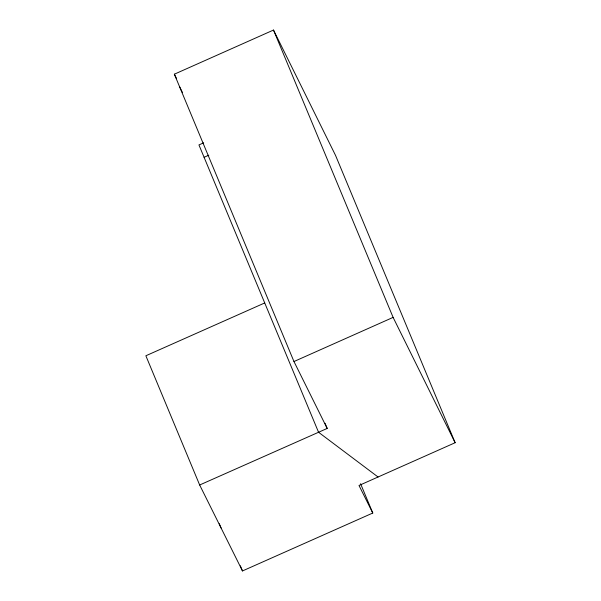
<?xml version="1.0" encoding="UTF-8"?>
<svg xmlns="http://www.w3.org/2000/svg" width="601" height="601" viewBox="0 0 601 601"><rect width="100%" height="100%" fill="white"/><g stroke="black" fill="none" stroke-linecap="round" stroke-linejoin="round"><path stroke-width="0.9" d="M199.66 484.999L327.184 428.438L293.964 361.532L174.358 74.193L273.5 30.05L335.531 155.374L455.137 442.719L359.007 485.48L372.778 513.029L242.481 570.95L199.66 484.999L145.863 355.769L264.718 302.949M293.964 361.532L393.107 317.388L455.137 442.719M203.649 142.835L198.939 144.924L318.553 432.262L378.059 477.006M204.092 157.297L208.802 155.208M174.358 74.193L176.431 78.378M179.504 86.567L182.411 92.419M273.5 30.05L393.107 317.388M360.585 483.737L372.778 513.029M325.028 423.254L327.184 428.438M240.325 565.781L242.481 570.95M219.267 523.651L221.07 527.978"/></g></svg>
